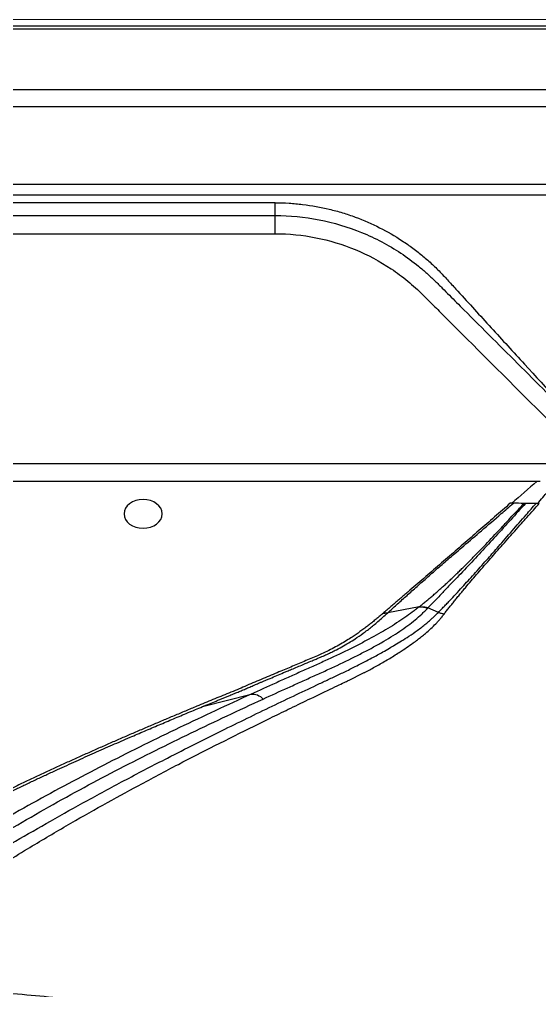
# Model space of a CAD drawing. Header units: inches. Extents: x 0 to 84, y -22 to 124.
# Drawn here: x 58.11 to 64.93, y 71.84 to 84.58 of the extents above; entities that cross this region are included whole.
import ezdxf

# ---------------------------------------------------------------- set-up
doc = ezdxf.new("R2010")
doc.units = ezdxf.units.IN
doc.header["$MEASUREMENT"] = 0
doc.layers.add('1', color=4, linetype='Continuous')

# ---------------------------------------------------------------- blocks, each defined once
blk = doc.blocks.new('2020 RELAY')
at = {"layer": '1', "linetype": 'Continuous', "lineweight": 18}
blk.add_line((5.882, 84.082), (78.2, 84.082), dxfattribs=at)
at = {"layer": '1', "color": 3, "linetype": 'Continuous', "lineweight": 25}
for p, q in [((11.728, 83.997), (72.354, 83.997)), ((11.728, 83.957), (72.354, 83.957)), ((72.354, 83.156), (11.728, 83.156)), ((11.728, 82.941), (72.354, 82.941)), ((69.789, 81.915), (14.293, 81.915)), ((14.293, 81.779), (69.789, 81.779)), ((61.461, 81.677), (21.921, 81.677)), ((61.461, 81.51), (61.461, 81.677)), ((21.921, 81.51), (61.461, 81.51)), ((21.921, 81.271), (61.461, 81.271)), ((65.23, 78.25), (55.106, 78.25)), ((64.935, 78.021), (55.672, 78.021)), ((63.347, 76.374), (62.938, 76.298)), ((63.601, 76.303), (63.464, 76.361)), ((60.508, 75.066), (61.144, 75.229))]:
    blk.add_line(p, q, dxfattribs=at)
at = {"layer": '1', "color": 3, "linetype": 'Continuous', "lineweight": 25, "flags": 128}
for points in [[(64.564, 77.734), (64.554, 77.734), (64.544, 77.734)], [(62.885, 76.299), (62.883, 76.297), (62.88, 76.294)]]:
    blk.add_lwpolyline(points, dxfattribs=at)
at = {"layer": '1', "color": 1, "extrusion": (0, 0, -1)}
blk.add_ellipse((59.728, 77.595), major_axis=(0.25, 0), ratio=0.752466, dxfattribs=at)
at = {"layer": '1', "color": 3, "linetype": 'Continuous', "lineweight": 25}
for points, knots in [([(61.461, 81.677), (61.522, 81.677), (61.582, 81.675), (61.702, 81.667), (61.761, 81.662), (61.939, 81.64), (62.055, 81.619), (62.228, 81.578), (62.286, 81.563), (62.399, 81.528), (62.456, 81.509), (62.622, 81.448), (62.728, 81.401), (62.933, 81.298), (63.032, 81.24), (63.151, 81.162), (63.175, 81.146), (63.221, 81.113), (63.244, 81.097), (63.312, 81.047), (63.356, 81.012), (63.44, 80.941), (63.482, 80.905), (63.561, 80.831), (63.6, 80.792), (63.675, 80.714), (63.711, 80.674), (63.784, 80.595), (63.82, 80.555), (63.929, 80.436), (64.002, 80.356), (64.147, 80.197), (64.22, 80.117), (64.439, 79.878), (64.584, 79.719), (65.021, 79.242), (65.312, 78.923), (65.603, 78.605)], [0, 0, 0, 0, 0.03125, 0.03125, 0.0625, 0.0625, 0.125, 0.125, 0.15625, 0.15625, 0.1875, 0.1875, 0.25, 0.25, 0.3125, 0.3125, 0.328125, 0.328125, 0.34375, 0.34375, 0.375, 0.375, 0.40625, 0.40625, 0.4375, 0.4375, 0.46875, 0.46875, 0.5, 0.5, 0.5625, 0.5625, 0.625, 0.625, 0.75, 0.75, 1, 1, 1, 1]), ([(61.461, 81.51), (61.65, 81.51), (62.041, 81.472), (62.6, 81.305), (63.032, 81.077), (63.304, 80.877), (63.451, 80.752), (63.539, 80.669), (63.605, 80.604), (63.667, 80.541), (63.777, 80.431), (63.997, 80.211), (64.31, 79.898), (64.687, 79.521), (65.118, 79.09), (65.423, 78.785), (65.603, 78.605)], [0, 0, 0, 0, 0.125, 0.25, 0.375, 0.4375, 0.46875, 0.5, 0.515625, 0.53125, 0.5625, 0.625, 0.75, 0.875, 1, 1.179185, 1.179185, 1.179185, 1.179185]), ([(61.461, 81.271), (61.461, 81.299), (61.461, 81.328), (61.461, 81.384), (61.461, 81.411), (61.461, 81.457), (61.461, 81.475), (61.461, 81.501), (61.461, 81.508), (61.461, 81.51)], [0, 0, 0, 0, 0.25, 0.25, 0.5, 0.5, 0.75, 0.75, 1, 1, 1, 1]), ([(61.461, 81.271), (61.64, 81.271), (61.819, 81.253), (62.171, 81.183), (62.343, 81.131), (62.675, 80.994), (62.833, 80.909), (63.057, 80.76), (63.129, 80.706), (63.233, 80.621), (63.267, 80.592), (63.333, 80.531), (63.366, 80.5), (63.398, 80.469)], [0, 0, 0, 0, 0.25, 0.25, 0.5, 0.5, 0.75, 0.75, 0.875, 0.875, 0.9375, 0.9375, 1, 1, 1, 1]), ([(63.398, 80.469), (63.421, 80.446), (63.445, 80.422), (63.492, 80.375), (63.515, 80.351), (63.586, 80.28), (63.633, 80.233), (63.774, 80.092), (63.868, 79.998), (64.151, 79.715), (64.34, 79.527), (64.905, 78.962), (65.282, 78.585), (65.658, 78.208)], [0, 0, 0, 0, 0.03125, 0.03125, 0.0625, 0.0625, 0.125, 0.125, 0.25, 0.25, 0.5, 0.5, 1, 1, 1, 1]), ([(64.902, 77.731), (64.925, 77.757), (64.97, 77.809), (65.034, 77.884), (65.095, 77.953), (65.133, 77.999), (65.152, 78.02)], [0, 0, 0, 0, 0.276778, 0.535665, 0.776717, 1, 1, 1, 1]), ([(64.544, 77.734), (64.509, 77.704), (64.441, 77.644), (64.338, 77.554), (64.235, 77.465), (64.132, 77.375), (64.029, 77.286), (63.926, 77.196), (63.823, 77.107), (63.72, 77.018), (63.616, 76.928), (63.513, 76.839), (63.409, 76.749), (63.305, 76.659), (63.201, 76.57), (63.096, 76.48), (62.991, 76.389), (62.921, 76.329), (62.885, 76.299)], [0, 0, 0, 0, 0.0625, 0.125, 0.187501, 0.250001, 0.312502, 0.375003, 0.437503, 0.500003, 0.562504, 0.625004, 0.687504, 0.750003, 0.812502, 0.875001, 0.9375, 1, 1, 1, 1]), ([(62.938, 76.298), (62.956, 76.315), (62.994, 76.35), (63.052, 76.402), (63.111, 76.456), (63.174, 76.512), (63.238, 76.57), (63.304, 76.629), (63.373, 76.689), (63.444, 76.752), (63.517, 76.816), (63.592, 76.881), (63.669, 76.948), (63.783, 77.047), (63.949, 77.189), (64.175, 77.382), (64.392, 77.568), (64.531, 77.689), (64.584, 77.734)], [0, 0, 0, 0, 0.035287, 0.071733, 0.109338, 0.148104, 0.18803, 0.229116, 0.271362, 0.314769, 0.359336, 0.405063, 0.451951, 0.5, 0.611047, 0.749994, 0.905814, 1, 1, 1, 1]), ([(63.355, 76.38), (63.369, 76.391), (63.397, 76.414), (63.439, 76.449), (63.482, 76.485), (63.525, 76.521), (63.568, 76.559), (63.611, 76.597), (63.655, 76.636), (63.699, 76.676), (63.743, 76.717), (63.787, 76.758), (63.832, 76.8), (63.877, 76.844), (63.922, 76.888), (63.967, 76.933), (64.013, 76.979), (64.09, 77.057), (64.216, 77.188), (64.351, 77.331), (64.459, 77.448), (64.531, 77.526), (64.618, 77.619), (64.685, 77.691), (64.724, 77.733)], [0, 0, 0, 0, 0.028288, 0.056969, 0.086042, 0.115508, 0.145368, 0.175622, 0.20627, 0.237315, 0.268756, 0.300594, 0.332829, 0.365464, 0.398497, 0.43193, 0.465765, 0.5, 0.603288, 0.75, 0.803799, 0.850001, 0.912824, 1, 1, 1, 1]), ([(64.744, 77.733), (64.679, 77.661), (64.549, 77.517), (64.354, 77.302), (64.159, 77.092), (63.965, 76.885), (63.802, 76.715), (63.67, 76.576), (63.566, 76.468), (63.498, 76.397), (63.464, 76.361)], [0, 0, 0, 0, 0.15, 0.3, 0.450001, 0.6, 0.75, 0.833333, 0.916667, 1, 1, 1, 1]), ([(63.601, 76.303), (63.606, 76.309), (63.622, 76.325), (63.65, 76.353), (63.686, 76.391), (63.727, 76.434), (63.81, 76.521), (63.931, 76.652), (64.092, 76.83), (64.244, 77.001), (64.403, 77.182), (64.569, 77.373), (64.733, 77.561), (64.838, 77.682), (64.882, 77.732)], [0, 0, 0, 0, 0.012704, 0.033537, 0.0625, 0.093914, 0.125, 0.25, 0.370385, 0.5, 0.607374, 0.75, 0.896913, 1, 1, 1, 1]), ([(63.679, 76.285), (63.69, 76.299), (63.713, 76.329), (63.749, 76.373), (63.784, 76.418), (63.821, 76.464), (63.858, 76.51), (63.897, 76.556), (63.935, 76.603), (64.01, 76.692), (64.126, 76.828), (64.255, 76.976), (64.363, 77.099), (64.446, 77.193), (64.527, 77.284), (64.61, 77.377), (64.686, 77.463), (64.767, 77.554), (64.844, 77.641), (64.897, 77.701), (64.922, 77.73)], [0, 0, 0, 0, 0.029898, 0.060181, 0.090851, 0.121907, 0.15335, 0.185179, 0.217395, 0.249998, 0.368715, 0.5, 0.558946, 0.625, 0.696428, 0.75, 0.819594, 0.875, 0.941099, 1, 1, 1, 1]), ([(64.744, 77.733), (64.74, 77.733), (64.737, 77.733), (64.734, 77.733), (64.734, 77.733)], [0, 0, 0, 0, 0.5, 0.5004685, 0.5004685, 0.5004685, 0.5004685]), ([(64.902, 77.731), (64.898, 77.731), (64.892, 77.731), (64.885, 77.731), (64.882, 77.732)], [0, 0, 0, 0, 0.484989, 1, 1, 1, 1]), ([(63.347, 76.374), (63.333, 76.362), (63.318, 76.351), (63.289, 76.327), (63.274, 76.316), (63.227, 76.281), (63.194, 76.258), (63.092, 76.187), (63.018, 76.14), (62.86, 76.044), (62.776, 75.997), (62.644, 75.926), (62.599, 75.902), (62.53, 75.867), (62.507, 75.855), (62.46, 75.832), (62.436, 75.82), (62.316, 75.761), (62.215, 75.713), (62.059, 75.641), (62.006, 75.617), (61.925, 75.581), (61.898, 75.569), (61.844, 75.545), (61.817, 75.533), (61.736, 75.497), (61.682, 75.472), (61.575, 75.424), (61.521, 75.4), (61.359, 75.327), (61.252, 75.278), (61.144, 75.229)], [0, 0, 0, 0, 0.03125, 0.03125, 0.0625, 0.0625, 0.125, 0.125, 0.25, 0.25, 0.375, 0.375, 0.4375, 0.4375, 0.46875, 0.46875, 0.5, 0.5, 0.625, 0.625, 0.6875, 0.6875, 0.71875, 0.71875, 0.75, 0.75, 0.8125, 0.8125, 0.875, 0.875, 1, 1, 1, 1]), ([(61.302, 75.165), (61.41, 75.215), (61.518, 75.265), (61.68, 75.338), (61.734, 75.362), (61.843, 75.411), (61.896, 75.436), (61.977, 75.472), (62.004, 75.485), (62.058, 75.509), (62.085, 75.521), (62.139, 75.546), (62.166, 75.558), (62.219, 75.583), (62.246, 75.595), (62.377, 75.657), (62.478, 75.707), (62.624, 75.781), (62.671, 75.805), (62.763, 75.855), (62.808, 75.88), (62.938, 75.955), (63.019, 76.005), (63.168, 76.105), (63.236, 76.155), (63.327, 76.23), (63.356, 76.255), (63.396, 76.293), (63.409, 76.305), (63.434, 76.33), (63.446, 76.342), (63.458, 76.355)], [0, 0, 0, 0, 0.125, 0.125, 0.1875, 0.1875, 0.25, 0.25, 0.28125, 0.28125, 0.3125, 0.3125, 0.34375, 0.34375, 0.375, 0.375, 0.5, 0.5, 0.5625, 0.5625, 0.625, 0.625, 0.75, 0.75, 0.875, 0.875, 0.9375, 0.9375, 0.96875, 0.96875, 1, 1, 1, 1]), ([(63.347, 76.374), (63.35, 76.374), (63.356, 76.375), (63.365, 76.376), (63.375, 76.377), (63.384, 76.377), (63.393, 76.377), (63.402, 76.377), (63.411, 76.376), (63.42, 76.374), (63.429, 76.372), (63.438, 76.37), (63.447, 76.368), (63.456, 76.365), (63.461, 76.362), (63.464, 76.361)], [0, 0, 0, 0, 0.0770619, 0.1541324, 0.2311977, 0.3082457, 0.3852664, 0.4622522, 0.5391973, 0.6160985, 0.6929547, 0.7697676, 0.8465412, 0.9232822, 1, 1, 1, 1]), ([(63.347, 76.374), (63.366, 76.376), (63.385, 76.376), (63.422, 76.369), (63.441, 76.363), (63.458, 76.355)], [0, 0, 0, 0, 0.5, 0.5, 1, 1, 1, 1]), ([(56.06, 72.076), (56.098, 72.1), (56.188, 72.157), (56.344, 72.255), (56.543, 72.38), (56.786, 72.532), (57.079, 72.713), (57.401, 72.91), (57.733, 73.11), (58.102, 73.329), (58.522, 73.572), (59.007, 73.843), (59.518, 74.118), (59.988, 74.362), (60.404, 74.573), (60.753, 74.747), (61.091, 74.913), (61.418, 75.071), (61.734, 75.222), (61.963, 75.33), (62.108, 75.399), (62.174, 75.43), (62.243, 75.462), (62.313, 75.495), (62.384, 75.529), (62.457, 75.565), (62.574, 75.623), (62.715, 75.696), (62.856, 75.774), (62.955, 75.831), (63.037, 75.879), (63.123, 75.931), (63.222, 75.994), (63.31, 76.055), (63.383, 76.109), (63.436, 76.151), (63.481, 76.189), (63.52, 76.224), (63.552, 76.254), (63.578, 76.28), (63.593, 76.296), (63.601, 76.303)], [0, 0, 0, 0, 0.014182, 0.033809, 0.058881, 0.089397, 0.12536, 0.169083, 0.210839, 0.250624, 0.308201, 0.36913, 0.433412, 0.501043, 0.546273, 0.590121, 0.632589, 0.673676, 0.713382, 0.751706, 0.759721, 0.768027, 0.776626, 0.785518, 0.794702, 0.804179, 0.813949, 0.841739, 0.862408, 0.875954, 0.887128, 0.901161, 0.918052, 0.937799, 0.949956, 0.961022, 0.970997, 0.979882, 0.987678, 0.994383, 1, 1, 1, 1]), ([(56.235, 71.948), (56.279, 71.977), (56.369, 72.036), (56.505, 72.125), (56.644, 72.215), (56.785, 72.306), (56.929, 72.399), (57.075, 72.492), (57.289, 72.629), (57.565, 72.803), (57.895, 73.008), (58.277, 73.241), (58.71, 73.498), (59.197, 73.775), (59.687, 74.043), (60.177, 74.303), (60.682, 74.561), (61.084, 74.762), (61.405, 74.92), (61.641, 75.035), (61.902, 75.162), (62.125, 75.269), (62.289, 75.347), (62.372, 75.386), (62.426, 75.412), (62.464, 75.431), (62.499, 75.448), (62.533, 75.465), (62.567, 75.482), (62.601, 75.499), (62.634, 75.516), (62.678, 75.539), (62.734, 75.569), (62.803, 75.607), (62.875, 75.647), (62.946, 75.689), (63.018, 75.733), (63.098, 75.784), (63.183, 75.84), (63.262, 75.895), (63.327, 75.943), (63.38, 75.984), (63.44, 76.033), (63.504, 76.09), (63.558, 76.143), (63.598, 76.186), (63.625, 76.217), (63.652, 76.25), (63.669, 76.272), (63.679, 76.285)], [0, 0, 0, 0, 0.016902, 0.034141, 0.051706, 0.069589, 0.087778, 0.106264, 0.12504, 0.169179, 0.210824, 0.249944, 0.314156, 0.374759, 0.434148, 0.499624, 0.559891, 0.624605, 0.651104, 0.680764, 0.713604, 0.74966, 0.764845, 0.775274, 0.780932, 0.785462, 0.789972, 0.794461, 0.798929, 0.803376, 0.807802, 0.812207, 0.821367, 0.83107, 0.841303, 0.852009, 0.863171, 0.874794, 0.891045, 0.906024, 0.916603, 0.927018, 0.937273, 0.953145, 0.968623, 0.976539, 0.984314, 0.990742, 1, 1, 1, 1]), ([(62.88, 76.294), (62.865, 76.282), (62.837, 76.258), (62.794, 76.221), (62.749, 76.185), (62.704, 76.149), (62.658, 76.113), (62.61, 76.077), (62.56, 76.041), (62.509, 76.005), (62.448, 75.965), (62.378, 75.921), (62.296, 75.873), (62.209, 75.826), (62.116, 75.78), (62.023, 75.737), (61.93, 75.697), (61.842, 75.66), (61.754, 75.623), (61.665, 75.586), (61.577, 75.549), (61.482, 75.509), (61.381, 75.467), (61.274, 75.422), (61.168, 75.377), (61.064, 75.332), (60.96, 75.288), (60.854, 75.245), (60.749, 75.201), (60.643, 75.158), (60.538, 75.114), (60.467, 75.085), (60.432, 75.07)], [0, 0, 0, 0, 0.027464, 0.054927, 0.08239, 0.109852, 0.137315, 0.164779, 0.192242, 0.219705, 0.247167, 0.284808, 0.32245, 0.360092, 0.397731, 0.435368, 0.466734, 0.498106, 0.529476, 0.560843, 0.592211, 0.623579, 0.661223, 0.698865, 0.736506, 0.774148, 0.81179, 0.849432, 0.887074, 0.924716, 0.962358, 1, 1, 1, 1]), ([(60.508, 75.066), (60.538, 75.079), (60.597, 75.103), (60.672, 75.134), (60.761, 75.171), (60.842, 75.205), (60.927, 75.239), (60.986, 75.263), (61.043, 75.287), (61.099, 75.311), (61.157, 75.336), (61.204, 75.357), (61.242, 75.373), (61.273, 75.386), (61.309, 75.401), (61.349, 75.418), (61.407, 75.443), (61.482, 75.474), (61.556, 75.506), (61.621, 75.533), (61.681, 75.558), (61.751, 75.587), (61.836, 75.623), (61.914, 75.656), (61.983, 75.684), (62.031, 75.705), (62.071, 75.722), (62.106, 75.737), (62.138, 75.752), (62.171, 75.767), (62.202, 75.782), (62.234, 75.798), (62.286, 75.824), (62.359, 75.864), (62.448, 75.916), (62.544, 75.978), (62.646, 76.05), (62.735, 76.121), (62.81, 76.184), (62.873, 76.239), (62.915, 76.278), (62.938, 76.298)], [0, 0, 0, 0, 0.031251, 0.062501, 0.079611, 0.125002, 0.147765, 0.168598, 0.187502, 0.208336, 0.229169, 0.250003, 0.259306, 0.270207, 0.282707, 0.296806, 0.312504, 0.343755, 0.375006, 0.390389, 0.411223, 0.437506, 0.464064, 0.500008, 0.519429, 0.536318, 0.550676, 0.562506, 0.574889, 0.587329, 0.599827, 0.612386, 0.625008, 0.664959, 0.706607, 0.750003, 0.809515, 0.874998, 0.91169, 0.953354, 1, 1, 1, 1]), ([(62.88, 76.294), (62.883, 76.294), (62.889, 76.294), (62.899, 76.294), (62.908, 76.295), (62.918, 76.295), (62.928, 76.297), (62.935, 76.298), (62.938, 76.298)], [0, 0, 0, 0, 0.160661, 0.323692, 0.489111, 0.656906, 0.827154, 1, 1, 1, 1]), ([(63.601, 76.303), (63.613, 76.298), (63.632, 76.292), (63.659, 76.287), (63.672, 76.285), (63.679, 76.285)], [0, 0, 0, 0, 0.5, 0.75, 1, 1, 1, 1]), ([(61.144, 75.229), (60.831, 75.086), (60.518, 74.94), (59.893, 74.641), (59.581, 74.487), (58.958, 74.169), (58.647, 74.004), (58.182, 73.746), (58.026, 73.658), (57.717, 73.48), (57.562, 73.389), (57.407, 73.296)], [0, 0, 0, 0, 0.25, 0.25, 0.5, 0.5, 0.75, 0.75, 0.875, 0.875, 1, 1, 1, 1]), ([(61.144, 75.229), (61.171, 75.234), (61.2, 75.23), (61.254, 75.208), (61.28, 75.189), (61.302, 75.165)], [0, 0, 0, 0, 0.5, 0.5, 1, 1, 1, 1]), ([(60.432, 75.07), (60.383, 75.05), (60.283, 75.008), (60.134, 74.946), (59.985, 74.883), (59.835, 74.819), (59.686, 74.756), (59.537, 74.691), (59.388, 74.627), (59.238, 74.561), (59.089, 74.495), (58.939, 74.428), (58.789, 74.361), (58.64, 74.293), (58.49, 74.224), (58.34, 74.154), (58.19, 74.083), (58.04, 74.011), (57.89, 73.938), (57.739, 73.865), (57.586, 73.788), (57.43, 73.709), (57.271, 73.628), (57.112, 73.545), (56.953, 73.461), (56.794, 73.376), (56.688, 73.319), (56.635, 73.29)], [0, 0, 0, 0, 0.039475, 0.07895, 0.118425, 0.157899, 0.197374, 0.236848, 0.276323, 0.315799, 0.355274, 0.394749, 0.434223, 0.473698, 0.513171, 0.552645, 0.592119, 0.631592, 0.671065, 0.710537, 0.75001, 0.791675, 0.833341, 0.875006, 0.916672, 0.958336, 1, 1, 1, 1]), ([(56.691, 73.282), (56.731, 73.303), (56.81, 73.346), (56.93, 73.411), (57.051, 73.475), (57.173, 73.539), (57.297, 73.603), (57.422, 73.667), (57.548, 73.732), (57.675, 73.795), (57.804, 73.859), (57.934, 73.923), (58.066, 73.987), (58.198, 74.05), (58.332, 74.114), (58.467, 74.177), (58.64, 74.256), (58.847, 74.351), (59.087, 74.459), (59.324, 74.563), (59.543, 74.658), (59.747, 74.746), (59.937, 74.827), (60.127, 74.907), (60.318, 74.987), (60.445, 75.04), (60.508, 75.066)], [0, 0, 0, 0, 0.0309238, 0.0621915, 0.0938015, 0.1257531, 0.1580466, 0.1906827, 0.2236625, 0.256987, 0.2906572, 0.3246745, 0.35904, 0.3937549, 0.4288197, 0.4642347, 0.5, 0.5642385, 0.6273175, 0.6892372, 0.7499999, 0.800004, 0.8500061, 0.9000059, 0.9500037, 1, 1, 1, 1]), ([(57.565, 73.205), (57.719, 73.299), (57.872, 73.392), (58.181, 73.574), (58.335, 73.663), (58.799, 73.925), (59.11, 74.092), (59.733, 74.415), (60.046, 74.57), (60.673, 74.873), (60.987, 75.021), (61.302, 75.165)], [0, 0, 0, 0, 0.125, 0.125, 0.25, 0.25, 0.5, 0.5, 0.75, 0.75, 1, 1, 1, 1]), ([(63.549, 69.206), (63.564, 69.221), (63.594, 69.251), (63.64, 69.297), (63.69, 69.347), (63.759, 69.416), (63.854, 69.511), (63.973, 69.629), (64.104, 69.761), (64.247, 69.904), (64.421, 70.077), (64.615, 70.272), (64.824, 70.48), (65.028, 70.685), (65.23, 70.887), (65.42, 71.077), (65.602, 71.259), (65.782, 71.439), (66.018, 71.675), (66.315, 71.972), (66.639, 72.296), (66.955, 72.612), (67.264, 72.92), (67.594, 73.251), (67.861, 73.518), (68.087, 73.744), (68.255, 73.912), (68.424, 74.081), (68.579, 74.236), (68.721, 74.377), (68.839, 74.496), (68.923, 74.58), (68.985, 74.642), (69.046, 74.702), (69.085, 74.742), (69.105, 74.762)], [0, 0, 0, 0, 0.006576, 0.013525, 0.020846, 0.02854, 0.044134, 0.062562, 0.080424, 0.101285, 0.125139, 0.15619, 0.187409, 0.218795, 0.250348, 0.282779, 0.311608, 0.341427, 0.374522, 0.434597, 0.500571, 0.554878, 0.614777, 0.680253, 0.751303, 0.776344, 0.818837, 0.854536, 0.881865, 0.916469, 0.945091, 0.958865, 0.972609, 0.986321, 1, 1, 1, 1]), ([(55.599, 71.528), (55.653, 71.523), (56.357, 71.458), (57.225, 71.378), (58.191, 71.288), (58.517, 71.258), (58.69, 71.242), (58.72, 71.24), (58.762, 71.236), (58.821, 71.23), (58.915, 71.221), (59.046, 71.206), (59.2, 71.185), (59.574, 71.128), (60.131, 71.01), (60.859, 70.786), (61.567, 70.496), (62.221, 70.155), (62.658, 69.878), (62.897, 69.71), (62.976, 69.653), (63.064, 69.588), (63.142, 69.529), (63.242, 69.451), (63.301, 69.405), (63.401, 69.326), (63.487, 69.256), (63.549, 69.206)], [0.6003195, 0.6003195, 0.6003195, 0.6003195, 0.6054726, 0.6679726, 0.6835976, 0.6982461, 0.6992226, 0.7001992, 0.7011757, 0.7031289, 0.705082, 0.7070351, 0.7109414, 0.7148476, 0.7304726, 0.7460976, 0.7617226, 0.7773476, 0.7910195, 0.7929726, 0.7949257, 0.7968789, 0.7995644, 0.8007851, 0.8046914, 0.8085976, 0.8176531, 0.8176531, 0.8176531, 0.8176531])]:
    blk.add_open_spline(points, degree=3, knots=knots, dxfattribs=at)
for points in [[(64.892, 78.021), (64.783, 77.925), (64.673, 77.83), (64.564, 77.734)], [(64.584, 77.734), (64.577, 77.734), (64.57, 77.734), (64.564, 77.734)], [(64.724, 77.733), (64.677, 77.733), (64.63, 77.734), (64.584, 77.734)], [(64.734, 77.733), (64.73, 77.733), (64.727, 77.733), (64.724, 77.733)], [(64.882, 77.732), (64.836, 77.733), (64.79, 77.733), (64.744, 77.733)], [(64.922, 77.73), (64.915, 77.73), (64.908, 77.731), (64.902, 77.731)], [(63.347, 76.374), (63.35, 76.376), (63.352, 76.378), (63.355, 76.38)], [(63.458, 76.355), (63.46, 76.357), (63.462, 76.359), (63.464, 76.361)]]:
    blk.add_open_spline(points, degree=3, dxfattribs=at)

msp = doc.modelspace()

# ---------------------------------------------------------------- block references
msp.add_blockref('2020 RELAY', (0, 0.5))

doc.saveas('drawing.dxf')
